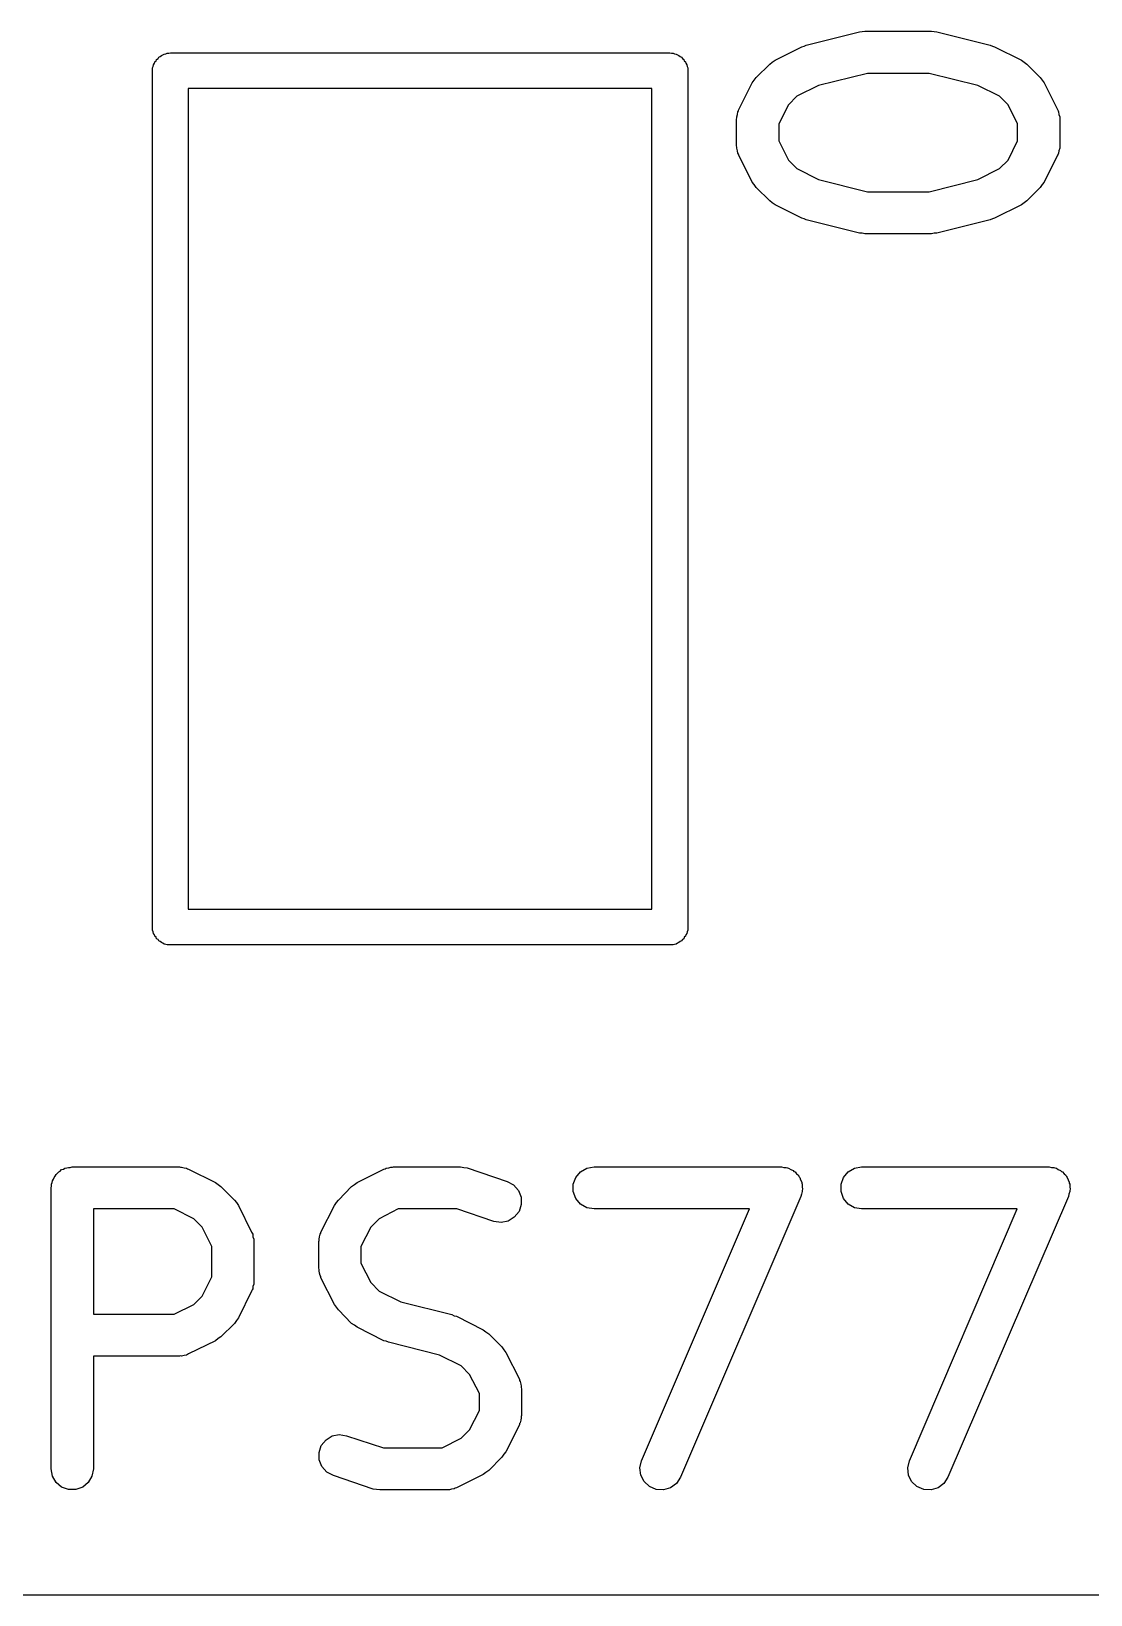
# Model space of a CAD drawing. Extents: x 173.7 to 229.3, y -126 to -74.1.
# Drawn here: x 201.62 to 205.39, y -111.9 to -106.33 of the extents above; entities that cross this region are included whole.
import ezdxf

# ---------------------------------------------------------------- set-up
doc = ezdxf.new("R2010")
doc.units = 0
doc.header["$MEASUREMENT"] = 0
doc.layers.add('BLACK', color=7, linetype='CONTINUOUS')

msp = doc.modelspace()

# ---------------------------------------------------------------- linework, layer by layer
at = {"layer": 'Black'}
for p, q in [((204.374, -106.384), (204.564, -106.337)), ((204.564, -106.337), (204.573, -106.336)), ((204.573, -106.336), (204.582, -106.335)), ((204.582, -106.335), (204.82, -106.335)), ((204.82, -106.335), (204.829, -106.336)), ((204.829, -106.336), (204.839, -106.337)), ((204.839, -106.337), (205.029, -106.384)), ((204.263, -106.438), (204.358, -106.39)), ((204.358, -106.39), (204.366, -106.388)), ((204.366, -106.388), (204.374, -106.384)), ((205.029, -106.384), (205.037, -106.388)), ((205.037, -106.388), (205.044, -106.39)), ((205.044, -106.39), (205.14, -106.438)), ((202.05, -106.46), (202.051, -106.454)), ((202.051, -106.454), (202.054, -106.449)), ((202.054, -106.449), (202.056, -106.444)), ((202.056, -106.444), (202.06, -106.44)), ((202.06, -106.44), (202.062, -106.435)), ((202.062, -106.435), (202.067, -106.432)), ((202.067, -106.432), (202.07, -106.427)), ((202.07, -106.427), (202.075, -106.425)), ((202.075, -106.425), (202.079, -106.421)), ((202.079, -106.421), (202.084, -106.419)), ((202.084, -106.419), (202.089, -106.416)), ((202.089, -106.416), (202.095, -106.415)), ((202.095, -106.415), (202.1, -106.413)), ((202.1, -106.413), (202.106, -106.413)), ((202.106, -106.413), (202.111, -106.412)), ((202.111, -106.412), (203.889, -106.412)), ((203.889, -106.412), (203.894, -106.413)), ((203.894, -106.413), (203.9, -106.413)), ((203.9, -106.413), (203.905, -106.415)), ((203.905, -106.415), (203.911, -106.416)), ((203.911, -106.416), (203.916, -106.419)), ((203.916, -106.419), (203.921, -106.421)), ((203.921, -106.421), (203.925, -106.425)), ((203.925, -106.425), (203.93, -106.427)), ((203.93, -106.427), (203.933, -106.432)), ((203.933, -106.432), (203.938, -106.435)), ((203.938, -106.435), (203.94, -106.44)), ((203.94, -106.44), (203.944, -106.444)), ((203.944, -106.444), (203.946, -106.449)), ((203.946, -106.449), (203.949, -106.454)), ((203.949, -106.454), (203.95, -106.46)), ((204.196, -106.499), (204.244, -106.452)), ((204.244, -106.452), (204.253, -106.445)), ((204.253, -106.445), (204.263, -106.438)), ((205.14, -106.438), (205.149, -106.445)), ((205.149, -106.445), (205.159, -106.452)), ((205.159, -106.452), (205.207, -106.499)), ((202.047, -106.476), (202.048, -106.471)), ((202.047, -109.524), (202.047, -106.476)), ((202.048, -106.465), (202.05, -106.46)), ((202.048, -106.471), (202.048, -106.465)), ((203.95, -106.46), (203.952, -106.465)), ((203.952, -106.465), (203.952, -106.471)), ((203.952, -106.471), (203.952, -106.476)), ((203.952, -106.476), (203.952, -109.524)), ((204.182, -106.519), (204.189, -106.509)), ((204.189, -106.509), (204.196, -106.499)), ((204.592, -106.485), (204.418, -106.528)), ((204.811, -106.485), (204.592, -106.485)), ((204.985, -106.528), (204.811, -106.485)), ((205.207, -106.499), (205.214, -106.509)), ((205.214, -106.509), (205.221, -106.519)), ((202.174, -106.539), (202.174, -109.46)), ((203.825, -106.539), (202.174, -106.539)), ((203.825, -109.46), (203.825, -106.539)), ((204.134, -106.614), (204.182, -106.519)), ((204.341, -106.566), (204.311, -106.597)), ((204.418, -106.528), (204.341, -106.566)), ((205.062, -106.566), (204.985, -106.528)), ((205.092, -106.597), (205.062, -106.566)), ((205.221, -106.519), (205.268, -106.614)), ((204.129, -106.631), (204.131, -106.622)), ((204.131, -106.622), (204.133, -106.618)), ((204.133, -106.618), (204.134, -106.614)), ((204.311, -106.597), (204.276, -106.665)), ((205.126, -106.665), (205.092, -106.597)), ((205.268, -106.614), (205.27, -106.618)), ((205.27, -106.618), (205.272, -106.622)), ((205.272, -106.622), (205.273, -106.631)), ((204.126, -106.648), (204.127, -106.643)), ((204.126, -106.743), (204.126, -106.648)), ((204.127, -106.639), (204.129, -106.631)), ((204.127, -106.643), (204.127, -106.639)), ((204.276, -106.665), (204.276, -106.725)), ((205.126, -106.725), (205.126, -106.665)), ((205.273, -106.631), (205.276, -106.639)), ((205.276, -106.639), (205.276, -106.643)), ((205.276, -106.643), (205.276, -106.648)), ((205.276, -106.648), (205.276, -106.743)), ((204.276, -106.725), (204.311, -106.794)), ((205.092, -106.794), (205.126, -106.725)), ((204.127, -106.747), (204.126, -106.743)), ((204.127, -106.751), (204.127, -106.747)), ((204.129, -106.76), (204.127, -106.751)), ((204.131, -106.769), (204.129, -106.76)), ((204.133, -106.772), (204.131, -106.769)), ((204.134, -106.776), (204.133, -106.772)), ((204.182, -106.872), (204.134, -106.776)), ((205.268, -106.776), (205.221, -106.872)), ((205.27, -106.772), (205.268, -106.776)), ((205.272, -106.769), (205.27, -106.772)), ((205.273, -106.76), (205.272, -106.769)), ((205.276, -106.751), (205.273, -106.76)), ((205.276, -106.743), (205.276, -106.747)), ((205.276, -106.747), (205.276, -106.751)), ((204.311, -106.794), (204.341, -106.824)), ((204.341, -106.824), (204.418, -106.863)), ((204.985, -106.863), (205.062, -106.824)), ((205.062, -106.824), (205.092, -106.794)), ((204.189, -106.881), (204.182, -106.872)), ((204.196, -106.891), (204.189, -106.881)), ((204.244, -106.939), (204.196, -106.891)), ((204.418, -106.863), (204.592, -106.906)), ((204.811, -106.906), (204.985, -106.863)), ((205.207, -106.891), (205.159, -106.939)), ((205.214, -106.881), (205.207, -106.891)), ((205.221, -106.872), (205.214, -106.881)), ((204.253, -106.946), (204.244, -106.939)), ((204.263, -106.953), (204.253, -106.946)), ((204.358, -107), (204.263, -106.953)), ((204.592, -106.906), (204.811, -106.906)), ((205.14, -106.953), (205.044, -107)), ((205.149, -106.946), (205.14, -106.953)), ((205.159, -106.939), (205.149, -106.946)), ((204.366, -107.003), (204.358, -107)), ((204.374, -107.006), (204.366, -107.003)), ((204.564, -107.054), (204.374, -107.006)), ((205.029, -107.006), (204.839, -107.054)), ((205.037, -107.003), (205.029, -107.006)), ((205.044, -107), (205.037, -107.003)), ((204.573, -107.054), (204.564, -107.054)), ((204.582, -107.056), (204.573, -107.054)), ((204.82, -107.056), (204.582, -107.056)), ((204.829, -107.054), (204.82, -107.056)), ((204.839, -107.054), (204.829, -107.054)), ((202.174, -109.46), (203.825, -109.46)), ((202.048, -109.529), (202.047, -109.524)), ((202.048, -109.535), (202.048, -109.529)), ((202.05, -109.54), (202.048, -109.535)), ((202.051, -109.546), (202.05, -109.54)), ((202.054, -109.551), (202.051, -109.546)), ((202.056, -109.556), (202.054, -109.551)), ((202.06, -109.56), (202.056, -109.556)), ((202.062, -109.565), (202.06, -109.56)), ((202.067, -109.568), (202.062, -109.565)), ((202.07, -109.573), (202.067, -109.568)), ((202.075, -109.575), (202.07, -109.573)), ((203.93, -109.573), (203.925, -109.575)), ((203.933, -109.568), (203.93, -109.573)), ((203.938, -109.565), (203.933, -109.568)), ((203.94, -109.56), (203.938, -109.565)), ((203.944, -109.556), (203.94, -109.56)), ((203.946, -109.551), (203.944, -109.556)), ((203.949, -109.546), (203.946, -109.551)), ((203.95, -109.54), (203.949, -109.546)), ((203.952, -109.535), (203.95, -109.54)), ((203.952, -109.524), (203.952, -109.529)), ((203.952, -109.529), (203.952, -109.535)), ((202.079, -109.579), (202.075, -109.575)), ((202.084, -109.581), (202.079, -109.579)), ((202.089, -109.584), (202.084, -109.581)), ((202.095, -109.585), (202.089, -109.584)), ((202.1, -109.587), (202.095, -109.585)), ((202.106, -109.587), (202.1, -109.587)), ((202.111, -109.587), (202.106, -109.587)), ((203.889, -109.587), (202.111, -109.587)), ((203.894, -109.587), (203.889, -109.587)), ((203.9, -109.587), (203.894, -109.587)), ((203.905, -109.585), (203.9, -109.587)), ((203.911, -109.584), (203.905, -109.585)), ((203.916, -109.581), (203.911, -109.584)), ((203.921, -109.579), (203.916, -109.581)), ((203.925, -109.575), (203.921, -109.579)), ((201.701, -110.41), (201.704, -110.404)), ((201.704, -110.404), (201.709, -110.4)), ((201.709, -110.4), (201.714, -110.395)), ((201.714, -110.395), (201.719, -110.392)), ((201.719, -110.392), (201.724, -110.387)), ((201.724, -110.387), (201.731, -110.385)), ((201.731, -110.385), (201.736, -110.382)), ((201.736, -110.382), (201.743, -110.381)), ((201.743, -110.381), (201.749, -110.379)), ((201.749, -110.379), (201.755, -110.379)), ((201.755, -110.379), (201.762, -110.377)), ((201.762, -110.377), (202.143, -110.377)), ((202.143, -110.377), (202.147, -110.378)), ((202.147, -110.378), (202.151, -110.378)), ((202.151, -110.378), (202.16, -110.38)), ((202.16, -110.38), (202.169, -110.382)), ((202.169, -110.382), (202.172, -110.384)), ((202.172, -110.384), (202.176, -110.385)), ((202.176, -110.385), (202.272, -110.433)), ((202.776, -110.433), (202.871, -110.385)), ((202.871, -110.385), (202.875, -110.384)), ((202.875, -110.384), (202.879, -110.382)), ((202.879, -110.382), (202.888, -110.38)), ((202.888, -110.38), (202.896, -110.378)), ((202.896, -110.378), (202.901, -110.378)), ((202.901, -110.378), (202.905, -110.377)), ((202.905, -110.377), (203.143, -110.377)), ((203.143, -110.377), (203.155, -110.379)), ((203.155, -110.379), (203.167, -110.381)), ((203.167, -110.381), (203.309, -110.429)), ((203.554, -110.415), (203.571, -110.395)), ((203.571, -110.395), (203.593, -110.382)), ((203.593, -110.382), (203.619, -110.377)), ((203.619, -110.377), (204.286, -110.377)), ((204.286, -110.377), (204.294, -110.379)), ((204.294, -110.379), (204.303, -110.379)), ((204.303, -110.379), (204.307, -110.381)), ((204.307, -110.381), (204.311, -110.382)), ((204.311, -110.382), (204.319, -110.386)), ((204.319, -110.386), (204.327, -110.39)), ((204.327, -110.39), (204.33, -110.393)), ((204.33, -110.393), (204.334, -110.395)), ((204.334, -110.395), (204.339, -110.402)), ((204.339, -110.402), (204.346, -110.407)), ((204.346, -110.407), (204.348, -110.411)), ((204.506, -110.415), (204.523, -110.395)), ((204.523, -110.395), (204.546, -110.382)), ((204.546, -110.382), (204.571, -110.377)), ((204.571, -110.377), (205.238, -110.377)), ((205.238, -110.377), (205.247, -110.379)), ((205.247, -110.379), (205.255, -110.379)), ((205.255, -110.379), (205.259, -110.381)), ((205.259, -110.381), (205.264, -110.382)), ((205.264, -110.382), (205.271, -110.386)), ((205.271, -110.386), (205.279, -110.39)), ((205.279, -110.39), (205.282, -110.393)), ((205.282, -110.393), (205.286, -110.395)), ((205.286, -110.395), (205.292, -110.402)), ((205.292, -110.402), (205.298, -110.407)), ((205.298, -110.407), (205.3, -110.411)), ((201.687, -110.452), (201.688, -110.446)), ((201.687, -111.452), (201.687, -110.452)), ((201.688, -110.439), (201.69, -110.433)), ((201.688, -110.446), (201.688, -110.439)), ((201.69, -110.433), (201.691, -110.427)), ((201.691, -110.427), (201.695, -110.421)), ((201.695, -110.421), (201.697, -110.415)), ((201.697, -110.415), (201.701, -110.41)), ((202.272, -110.433), (202.281, -110.44)), ((202.281, -110.44), (202.291, -110.447)), ((202.291, -110.447), (202.339, -110.495)), ((202.709, -110.495), (202.756, -110.447)), ((202.756, -110.447), (202.766, -110.44)), ((202.766, -110.44), (202.776, -110.433)), ((203.309, -110.429), (203.332, -110.441)), ((203.332, -110.441), (203.35, -110.461)), ((203.35, -110.461), (203.359, -110.485)), ((203.545, -110.439), (203.554, -110.415)), ((203.545, -110.465), (203.545, -110.439)), ((203.554, -110.49), (203.545, -110.465)), ((204.348, -110.411), (204.351, -110.415)), ((204.351, -110.415), (204.354, -110.423)), ((204.354, -110.423), (204.358, -110.431)), ((204.36, -110.465), (204.357, -110.474)), ((204.358, -110.431), (204.358, -110.435)), ((204.358, -110.435), (204.36, -110.439)), ((204.36, -110.439), (204.36, -110.448)), ((204.36, -110.448), (204.361, -110.457)), ((204.361, -110.457), (204.36, -110.461)), ((204.36, -110.461), (204.36, -110.465)), ((204.498, -110.439), (204.506, -110.415)), ((204.498, -110.465), (204.498, -110.439)), ((204.506, -110.49), (204.498, -110.465)), ((205.3, -110.411), (205.303, -110.415)), ((205.303, -110.415), (205.306, -110.423)), ((205.306, -110.423), (205.31, -110.431)), ((205.312, -110.465), (205.309, -110.474)), ((205.31, -110.431), (205.31, -110.435)), ((205.31, -110.435), (205.312, -110.439)), ((205.312, -110.439), (205.312, -110.448)), ((205.312, -110.448), (205.313, -110.457)), ((205.313, -110.457), (205.312, -110.461)), ((205.312, -110.461), (205.312, -110.465)), ((202.339, -110.495), (202.346, -110.504)), ((202.346, -110.504), (202.353, -110.514)), ((202.353, -110.514), (202.4, -110.609)), ((202.647, -110.609), (202.695, -110.514)), ((202.695, -110.514), (202.702, -110.504)), ((202.702, -110.504), (202.709, -110.495)), ((203.36, -110.511), (203.352, -110.536)), ((203.359, -110.485), (203.36, -110.511)), ((203.571, -110.51), (203.554, -110.49)), ((203.593, -110.523), (203.571, -110.51)), ((204.355, -110.482), (203.926, -111.482)), ((204.357, -110.474), (204.355, -110.482)), ((204.523, -110.51), (204.506, -110.49)), ((204.546, -110.523), (204.523, -110.51)), ((205.307, -110.482), (204.878, -111.482)), ((205.309, -110.474), (205.307, -110.482)), ((201.837, -110.527), (201.837, -110.901)), ((202.125, -110.527), (201.837, -110.527)), ((202.194, -110.562), (202.125, -110.527)), ((202.224, -110.592), (202.194, -110.562)), ((202.854, -110.562), (202.824, -110.592)), ((202.922, -110.527), (202.854, -110.562)), ((203.131, -110.527), (202.922, -110.527)), ((203.262, -110.571), (203.131, -110.527)), ((203.288, -110.575), (203.262, -110.571)), ((203.313, -110.57), (203.288, -110.575)), ((203.335, -110.556), (203.313, -110.57)), ((203.352, -110.536), (203.335, -110.556)), ((203.619, -110.527), (203.593, -110.523)), ((204.172, -110.527), (203.619, -110.527)), ((203.788, -111.423), (204.172, -110.527)), ((204.571, -110.527), (204.546, -110.523)), ((205.124, -110.527), (204.571, -110.527)), ((204.741, -111.423), (205.124, -110.527)), ((202.258, -110.661), (202.224, -110.592)), ((202.4, -110.609), (202.402, -110.613)), ((202.402, -110.613), (202.404, -110.617)), ((202.404, -110.617), (202.405, -110.626)), ((202.405, -110.626), (202.408, -110.634)), ((202.64, -110.634), (202.642, -110.626)), ((202.642, -110.626), (202.644, -110.617)), ((202.644, -110.617), (202.646, -110.613)), ((202.646, -110.613), (202.647, -110.609)), ((202.824, -110.592), (202.789, -110.661)), ((202.258, -110.768), (202.258, -110.661)), ((202.408, -110.634), (202.408, -110.639)), ((202.408, -110.639), (202.408, -110.643)), ((202.408, -110.643), (202.408, -110.786)), ((202.639, -110.643), (202.64, -110.639)), ((202.639, -110.738), (202.639, -110.643)), ((202.64, -110.639), (202.64, -110.634)), ((202.789, -110.661), (202.789, -110.72)), ((202.64, -110.742), (202.639, -110.738)), ((202.64, -110.747), (202.64, -110.742)), ((202.789, -110.72), (202.824, -110.789)), ((202.224, -110.837), (202.258, -110.768)), ((202.408, -110.794), (202.405, -110.803)), ((202.408, -110.786), (202.408, -110.79)), ((202.408, -110.79), (202.408, -110.794)), ((202.642, -110.755), (202.64, -110.747)), ((202.644, -110.764), (202.642, -110.755)), ((202.646, -110.767), (202.644, -110.764)), ((202.647, -110.772), (202.646, -110.767)), ((202.695, -110.867), (202.647, -110.772)), ((202.824, -110.789), (202.854, -110.819)), ((202.194, -110.867), (202.224, -110.837)), ((202.4, -110.819), (202.353, -110.914)), ((202.402, -110.815), (202.4, -110.819)), ((202.404, -110.811), (202.402, -110.815)), ((202.405, -110.803), (202.404, -110.811)), ((202.854, -110.819), (202.931, -110.858)), ((201.837, -110.901), (202.125, -110.901)), ((202.125, -110.901), (202.194, -110.867)), ((202.702, -110.877), (202.695, -110.867)), ((202.709, -110.886), (202.702, -110.877)), ((202.756, -110.934), (202.709, -110.886)), ((202.931, -110.858), (203.113, -110.903)), ((203.113, -110.903), (203.121, -110.907)), ((203.121, -110.907), (203.129, -110.909)), ((203.129, -110.909), (203.224, -110.957)), ((202.339, -110.934), (202.291, -110.982)), ((202.346, -110.924), (202.339, -110.934)), ((202.353, -110.914), (202.346, -110.924)), ((202.766, -110.941), (202.756, -110.934)), ((202.776, -110.948), (202.766, -110.941)), ((202.871, -110.996), (202.776, -110.948)), ((203.224, -110.957), (203.234, -110.964)), ((203.234, -110.964), (203.244, -110.971)), ((202.272, -110.996), (202.176, -111.043)), ((202.281, -110.988), (202.272, -110.996)), ((202.291, -110.982), (202.281, -110.988)), ((202.879, -110.998), (202.871, -110.996)), ((202.887, -111.001), (202.879, -110.998)), ((203.069, -111.047), (202.887, -111.001)), ((203.244, -110.971), (203.291, -111.018)), ((203.291, -111.018), (203.298, -111.028)), ((202.143, -111.051), (201.837, -111.051)), ((201.837, -111.051), (201.837, -111.452)), ((202.147, -111.05), (202.143, -111.051)), ((202.151, -111.051), (202.147, -111.05)), ((202.16, -111.048), (202.151, -111.051)), ((202.169, -111.047), (202.16, -111.048)), ((202.172, -111.045), (202.169, -111.047)), ((202.176, -111.043), (202.172, -111.045)), ((203.146, -111.085), (203.069, -111.047)), ((203.298, -111.028), (203.305, -111.038)), ((203.305, -111.038), (203.353, -111.133)), ((203.176, -111.116), (203.146, -111.085)), ((203.211, -111.184), (203.176, -111.116)), ((203.353, -111.133), (203.354, -111.137)), ((203.211, -111.244), (203.211, -111.184)), ((203.354, -111.137), (203.356, -111.141)), ((203.356, -111.141), (203.358, -111.15)), ((203.358, -111.15), (203.36, -111.158)), ((203.36, -111.158), (203.36, -111.162)), ((203.36, -111.162), (203.361, -111.167)), ((203.361, -111.167), (203.361, -111.262)), ((203.176, -111.313), (203.211, -111.244)), ((203.353, -111.295), (203.305, -111.391)), ((203.354, -111.291), (203.353, -111.295)), ((203.356, -111.288), (203.354, -111.291)), ((203.358, -111.279), (203.356, -111.288)), ((203.36, -111.27), (203.358, -111.279)), ((203.361, -111.262), (203.36, -111.266)), ((203.36, -111.266), (203.36, -111.27)), ((202.648, -111.369), (202.665, -111.349)), ((202.665, -111.349), (202.687, -111.335)), ((202.687, -111.335), (202.712, -111.33)), ((202.712, -111.33), (202.738, -111.334)), ((202.738, -111.334), (202.869, -111.377)), ((203.078, -111.377), (203.146, -111.343)), ((203.146, -111.343), (203.176, -111.313)), ((202.64, -111.394), (202.648, -111.369)), ((202.641, -111.42), (202.64, -111.394)), ((202.869, -111.377), (203.078, -111.377)), ((203.291, -111.41), (203.244, -111.458)), ((203.298, -111.4), (203.291, -111.41)), ((203.305, -111.391), (203.298, -111.4)), ((201.691, -111.478), (201.687, -111.452)), ((201.837, -111.452), (201.832, -111.478)), ((202.65, -111.444), (202.641, -111.42)), ((202.668, -111.464), (202.65, -111.444)), ((202.691, -111.476), (202.668, -111.464)), ((203.234, -111.465), (203.224, -111.472)), ((203.244, -111.458), (203.234, -111.465)), ((203.782, -111.448), (203.788, -111.423)), ((203.785, -111.474), (203.782, -111.448)), ((204.735, -111.448), (204.741, -111.423)), ((204.738, -111.474), (204.735, -111.448)), ((201.704, -111.501), (201.691, -111.478)), ((201.724, -111.517), (201.704, -111.501)), ((201.749, -111.526), (201.724, -111.517)), ((201.799, -111.517), (201.775, -111.526)), ((201.819, -111.501), (201.799, -111.517)), ((201.832, -111.478), (201.819, -111.501)), ((202.833, -111.524), (202.691, -111.476)), ((203.125, -111.521), (203.121, -111.523)), ((203.129, -111.519), (203.125, -111.521)), ((203.224, -111.472), (203.129, -111.519)), ((203.797, -111.497), (203.785, -111.474)), ((203.816, -111.515), (203.797, -111.497)), ((203.84, -111.525), (203.816, -111.515)), ((203.891, -111.519), (203.866, -111.527)), ((203.912, -111.504), (203.891, -111.519)), ((203.926, -111.482), (203.912, -111.504)), ((204.749, -111.497), (204.738, -111.474)), ((204.768, -111.515), (204.749, -111.497)), ((204.792, -111.525), (204.768, -111.515)), ((204.843, -111.519), (204.818, -111.527)), ((204.864, -111.504), (204.843, -111.519)), ((204.878, -111.482), (204.864, -111.504)), ((201.775, -111.526), (201.749, -111.526)), ((202.845, -111.525), (202.833, -111.524)), ((202.857, -111.527), (202.845, -111.525)), ((203.095, -111.527), (202.857, -111.527)), ((203.099, -111.527), (203.095, -111.527)), ((203.104, -111.527), (203.099, -111.527)), ((203.112, -111.524), (203.104, -111.527)), ((203.121, -111.523), (203.112, -111.524)), ((203.866, -111.527), (203.84, -111.525)), ((204.818, -111.527), (204.792, -111.525)), ((191.353, -111.9), (208.647, -111.9))]:
    msp.add_line(p, q, dxfattribs=at)

doc.saveas('drawing.dxf')
